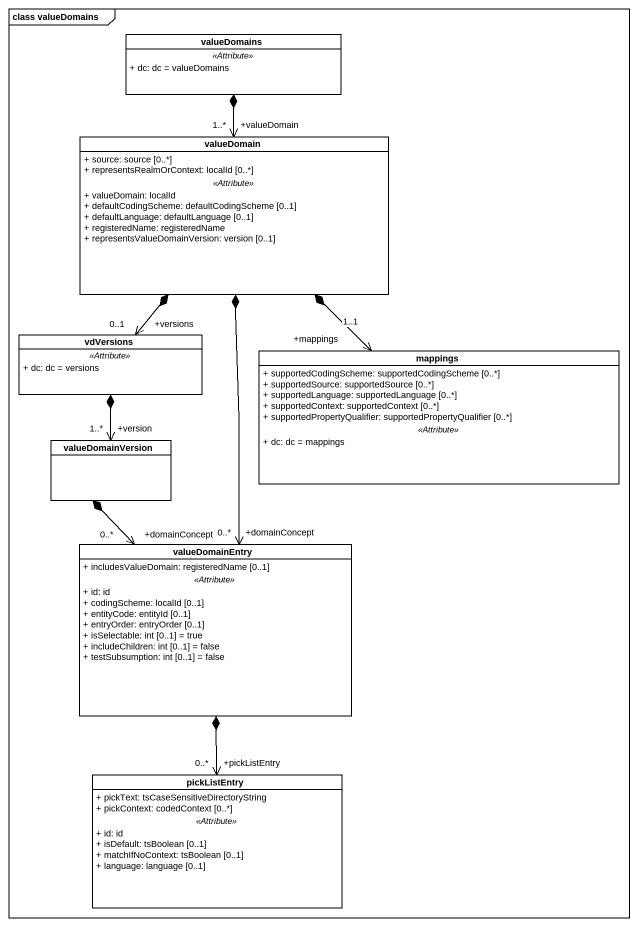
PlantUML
@startuml
mainframe class valueDomains
hide circle
hide empty members
skinparam classAttributeIconSize 0
class valueDomains #FFFFFF {
  .. <<Attribute>> ..
  + dc: dc = valueDomains
}
class valueDomain #FFFFFF {
  + source: source [0..*]
  + representsRealmOrContext: localId [0..*]
  .. <<Attribute>> ..
  + valueDomain: localId
  + defaultCodingScheme: defaultCodingScheme [0..1]
  + defaultLanguage: defaultLanguage [0..1]
  + registeredName: registeredName
  + representsValueDomainVersion: version [0..1]
}
class vdVersions #FFFFFF {
  .. <<Attribute>> ..
  + dc: dc = versions
}
class mappings #FFFFFF {
  + supportedCodingScheme: supportedCodingScheme [0..*]
  + supportedSource: supportedSource [0..*]
  + supportedLanguage: supportedLanguage [0..*]
  + supportedContext: supportedContext [0..*]
  + supportedPropertyQualifier: supportedPropertyQualifier [0..*]
  .. <<Attribute>> ..
  + dc: dc = mappings
}
class valueDomainVersion #FFFFFF
class valueDomainEntry #FFFFFF {
  + includesValueDomain: registeredName [0..1]
  .. <<Attribute>> ..
  + id: id
  + codingScheme: localId [0..1]
  + entityCode: entityId [0..1]
  + entryOrder: entryOrder [0..1]
  + isSelectable: int [0..1] = true
  + includeChildren: int [0..1] = false
  + testSubsumption: int [0..1] = false
}
class pickListEntry #FFFFFF {
  + pickText: tsCaseSensitiveDirectoryString
  + pickContext: codedContext [0..*]
  .. <<Attribute>> ..
  + id: id
  + isDefault: tsBoolean [0..1]
  + matchIfNoContext: tsBoolean [0..1]
  + language: language [0..1]
}
valueDomain "+valueDomain\n1..*" <-up-* valueDomains
vdVersions "+versions\n0..1" <-up-* valueDomain
mappings "+mappings\n1..1" <-up-* valueDomain
valueDomainVersion "+version\n1..*" <-up-* vdVersions
valueDomainEntry "+domainConcept\n0..*" <-up-* valueDomain
valueDomainEntry "+domainConcept\n0..*" <-up-* valueDomainVersion
pickListEntry "+pickListEntry\n0..*" <-up-* valueDomainEntry
@enduml
